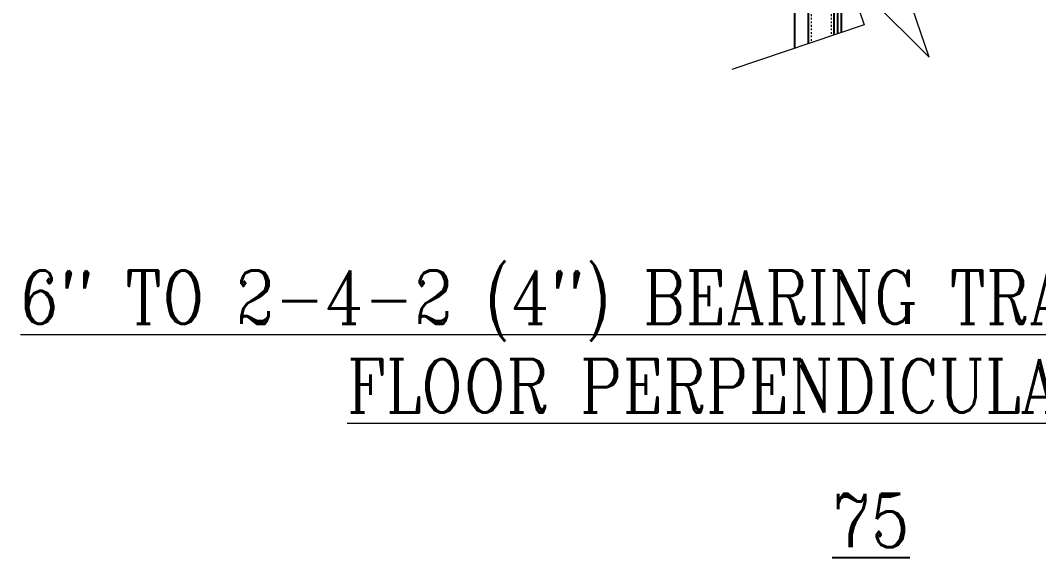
# Model space of a CAD drawing. Header units: inches. Extents: x -91.8 to 4.4, y 308.6 to 398.2.
# Drawn here: x -91.8 to -34.4, y 308.6 to 338.9 of the extents above; entities that cross this region are included whole.
import ezdxf

# ---------------------------------------------------------------- set-up
doc = ezdxf.new("R2010")
doc.units = ezdxf.units.IN
doc.header["$MEASUREMENT"] = 0
doc.linetypes.add('DASHED2', pattern=[0.375, 0.25, -0.125])
doc.layers.get('Defpoints').update_dxf_attribs({"color": 252})
doc.layers.add('A2 Hatch', color=8, linetype='Continuous', lineweight=9)
doc.layers.add('DIM', color=3, linetype='Continuous', lineweight=13)
doc.styles.add('ARCTEXT', font='arctext.shx', dxfattribs={"width": 0.85})
doc.styles.add('RomanC', font='romanc.shx', dxfattribs={"width": 0.85, "height": 5})

msp = doc.modelspace()

# ---------------------------------------------------------------- linework, layer by layer
at = {"color": 1}
for p, q in [((-45.556, 349.529), (-45.556, 338.199)), ((-48.181, 349.029), (-48.181, 337.309)), ((-47.416, 349.029), (-47.416, 337.569)), ((-45.971, 349.029), (-45.971, 338.059)), ((-45.756, 349.279), (-45.756, 338.132))]:
    msp.add_line(p, q, dxfattribs=at)
at = {"layer": 'A2 Hatch', "linetype": 'DASHED2', "ltscale": 0.15}
for p, q in [((-47.256, 349.029), (-47.256, 337.623)), ((-46.131, 349.029), (-46.131, 338.004))]:
    msp.add_line(p, q, dxfattribs=at)
at = {"layer": 'DIM'}
for p, q in [((-45.195, 341.399), (-44.259, 338.639)), ((-40.598, 336.803), (-45.195, 341.399)), ((-40.598, 336.803), (-41.534, 339.563)), ((-44.259, 338.639), (-51.723, 336.108))]:
    msp.add_line(p, q, dxfattribs=at)

# ---------------------------------------------------------------- texts
at = {"layer": 'Defpoints', "insert": (-43.875, 312.181), "char_height": 3, "width": 90.08, "attachment_point": 2, "style": 'RomanC'}
msp.add_mtext('{\\L75\\P}\\P            ', dxfattribs=at)
at = {"layer": 'DIM', "insert": (-43.784, 324.769), "char_height": 3, "width": 106.17714, "attachment_point": 2, "style": 'ARCTEXT'}
msp.add_mtext('{\\Fromanc.shx|c0;\\L6" TO 2-4-2 (4") BEARING TRANSITION WALL; WOOD FLOOR PERPENDICULAR TO WALL}\\P           \\P      ', dxfattribs=at)

doc.saveas('drawing.dxf')
